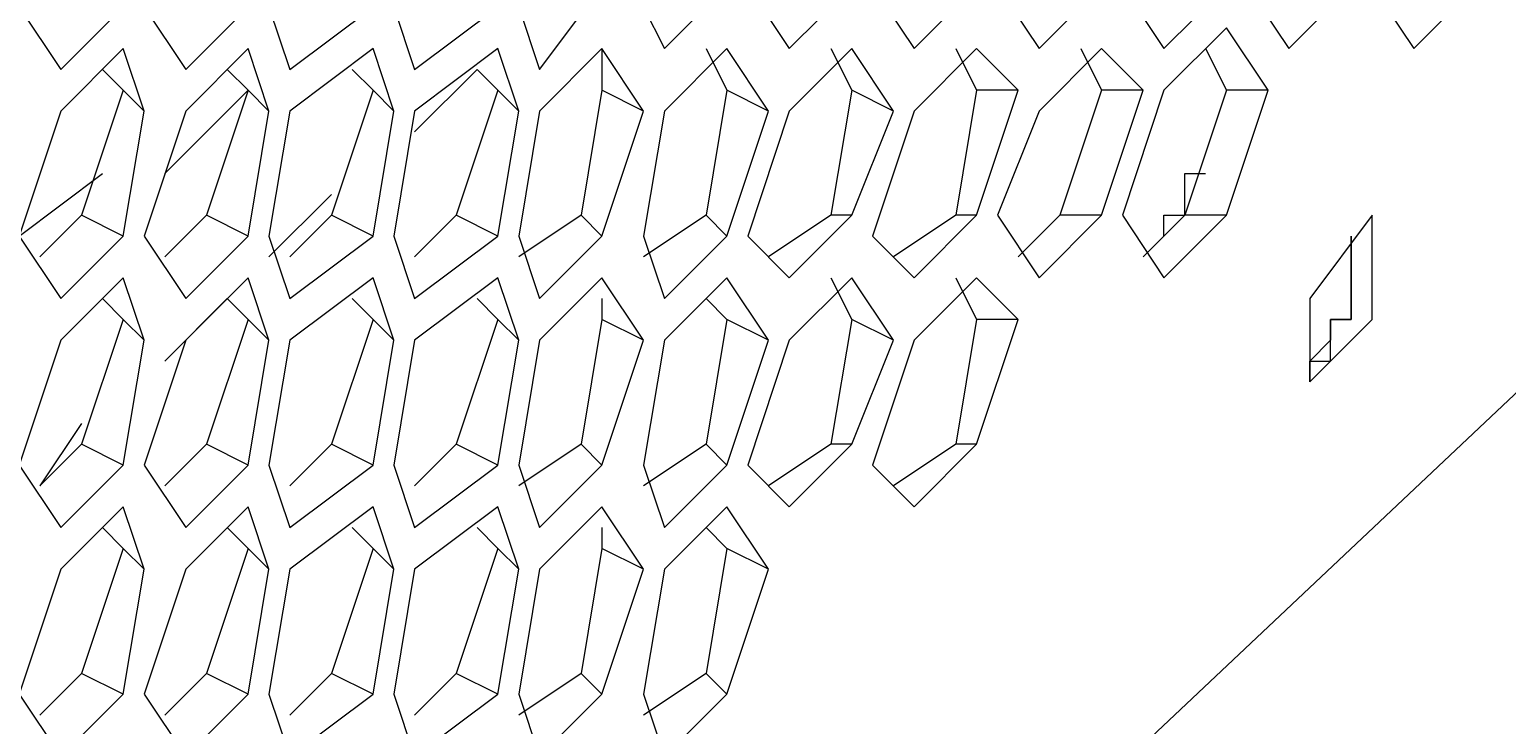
# Model space of a CAD drawing. Header units: millimetres. Extents: x 929 to 1725, y 58 to 532.
# Drawn here: x 1113.59 to 1121.9, y 409.66 to 413.57 of the extents above; entities that cross this region are included whole.
import ezdxf

# ---------------------------------------------------------------- set-up
doc = ezdxf.new("R2010")
doc.units = ezdxf.units.MM
doc.header["$MEASUREMENT"] = 0
doc.layers.add('TT-WIRE-EQPM', color=6, linetype='CONTINUOUS')

msp = doc.modelspace()

# ---------------------------------------------------------------- linework, layer by layer
at = {"layer": 'TT-WIRE-EQPM', "linetype": 'Continuous'}
for points in [[(1137.40977, 426.10241), (1104.75516, 395.32047)], [(1116.45932, 413.34488), (1116.81045, 413.81304)], [(1117.16157, 413.46192), (1117.5127, 413.81304)], [(1117.62974, 413.81304), (1117.86382, 413.46192)], [(1117.86382, 413.46192), (1118.21495, 413.81304)], [(1118.33199, 413.81304), (1118.56607, 413.46192)], [(1118.56607, 413.46192), (1118.9172, 413.81304)], [(1119.03424, 413.81304), (1119.26832, 413.46192)], [(1119.26832, 413.46192), (1119.61945, 413.81304)], [(1119.73649, 413.81304), (1119.97057, 413.46192)], [(1119.97057, 413.46192), (1120.3217, 413.81304)], [(1120.43874, 413.81304), (1120.67282, 413.46192)], [(1120.67282, 413.46192), (1121.02395, 413.81304)], [(1121.14099, 413.81304), (1121.37507, 413.46192)], [(1121.37507, 413.46192), (1121.7262, 413.81304)], [(1113.53328, 413.696), (1113.76737, 413.34488)], [(1113.76737, 413.34488), (1114.11849, 413.696)], [(1114.23553, 413.696), (1114.46962, 413.34488)], [(1114.46962, 413.34488), (1114.82074, 413.696)], [(1114.93778, 413.696), (1115.05482, 413.34488)], [(1115.05482, 413.34488), (1115.52299, 413.696)], [(1115.64003, 413.696), (1115.75707, 413.34488)], [(1115.75707, 413.34488), (1116.22524, 413.696)], [(1116.34228, 413.696), (1116.45932, 413.34488)], [(1117.04453, 413.696), (1117.16157, 413.46192)], [(1120.3217, 413.57896), (1119.97057, 413.22783)], [(1120.55578, 413.22783), (1120.3217, 413.57896)], [(1114.11849, 413.46192), (1113.76737, 413.11079)], [(1114.23553, 413.11079), (1114.11849, 413.46192)], [(1114.82074, 413.46192), (1114.46962, 413.11079)], [(1114.93778, 413.11079), (1114.82074, 413.46192)], [(1115.52299, 413.46192), (1115.05482, 413.11079)], [(1115.64003, 413.11079), (1115.52299, 413.46192)], [(1116.22524, 413.46192), (1115.75707, 413.11079)], [(1116.34228, 413.11079), (1116.22524, 413.46192)], [(1116.81045, 413.46192), (1116.45932, 413.11079)], [(1116.81045, 413.46192), (1116.81045, 413.22783)], [(1117.04453, 413.11079), (1116.81045, 413.46192)], [(1117.5127, 413.46192), (1117.16157, 413.11079)], [(1117.39566, 413.46192), (1117.5127, 413.22783)], [(1117.74678, 413.11079), (1117.5127, 413.46192)], [(1118.21495, 413.46192), (1117.86382, 413.11079)], [(1118.09791, 413.46192), (1118.21495, 413.22783)], [(1118.44903, 413.11079), (1118.21495, 413.46192)], [(1118.9172, 413.46192), (1118.56607, 413.11079)], [(1118.80016, 413.46192), (1118.9172, 413.22783)], [(1119.15128, 413.22783), (1118.9172, 413.46192)], [(1119.61945, 413.46192), (1119.26832, 413.11079)], [(1119.50241, 413.46192), (1119.61945, 413.22783)], [(1119.85353, 413.22783), (1119.61945, 413.46192)], [(1120.20465, 413.46192), (1120.3217, 413.22783)], [(1114.00145, 413.34488), (1114.11849, 413.22783)], [(1114.7037, 413.34488), (1114.82074, 413.22783)], [(1115.40595, 413.34488), (1115.52299, 413.22783)], [(1116.1082, 413.34488), (1115.75707, 412.99375)], [(1116.1082, 413.34488), (1116.22524, 413.22783)], [(1114.11849, 413.22783), (1113.88441, 412.52559)], [(1114.23553, 413.11079), (1114.11849, 413.22783)], [(1114.35257, 412.75967), (1114.82074, 413.22783)], [(1114.82074, 413.22783), (1114.58666, 412.52559)], [(1114.93778, 413.11079), (1114.82074, 413.22783)], [(1115.52299, 413.22783), (1115.28891, 412.52559)], [(1115.64003, 413.11079), (1115.52299, 413.22783)], [(1116.22524, 413.22783), (1115.99116, 412.52559)], [(1116.34228, 413.11079), (1116.22524, 413.22783)], [(1116.81045, 413.22783), (1116.69341, 412.52559)], [(1117.04453, 413.11079), (1116.81045, 413.22783)], [(1117.5127, 413.22783), (1117.39566, 412.52559)], [(1117.74678, 413.11079), (1117.5127, 413.22783)], [(1118.21495, 413.22783), (1118.09791, 412.52559)], [(1118.44903, 413.11079), (1118.21495, 413.22783)], [(1118.9172, 413.22783), (1118.80016, 412.52559)], [(1119.15128, 413.22783), (1118.9172, 413.22783)], [(1118.9172, 412.52559), (1119.15128, 413.22783)], [(1119.61945, 413.22783), (1119.38536, 412.52559)], [(1119.85353, 413.22783), (1119.61945, 413.22783)], [(1119.61945, 412.52559), (1119.85353, 413.22783)], [(1119.97057, 413.22783), (1119.73649, 412.52559)], [(1120.3217, 413.22783), (1120.08761, 412.52559)], [(1120.55578, 413.22783), (1120.3217, 413.22783)], [(1120.3217, 412.52559), (1120.55578, 413.22783)], [(1113.76737, 413.11079), (1113.53328, 412.40854)], [(1114.11849, 412.40854), (1114.23553, 413.11079)], [(1114.46962, 413.11079), (1114.23553, 412.40854)], [(1114.82074, 412.40854), (1114.93778, 413.11079)], [(1115.05482, 413.11079), (1114.93778, 412.40854)], [(1115.52299, 412.40854), (1115.64003, 413.11079)], [(1115.75707, 413.11079), (1115.64003, 412.40854)], [(1116.22524, 412.40854), (1116.34228, 413.11079)], [(1116.45932, 413.11079), (1116.34228, 412.40854)], [(1116.81045, 412.40854), (1117.04453, 413.11079)], [(1117.16157, 413.11079), (1117.04453, 412.40854)], [(1117.5127, 412.40854), (1117.74678, 413.11079)], [(1117.86382, 413.11079), (1117.62974, 412.40854)], [(1118.21495, 412.52559), (1118.44903, 413.11079)], [(1118.56607, 413.11079), (1118.33199, 412.40854)], [(1119.26832, 413.11079), (1119.03424, 412.52559)], [(1113.53328, 412.40854), (1114.00145, 412.75967)], [(1119.97057, 412.40854), (1119.97057, 412.40854), (1119.97057, 412.52559), (1119.97057, 412.52559), (1120.08761, 412.52559), (1120.08761, 412.64263), (1120.08761, 412.64263), (1120.08761, 412.64263), (1120.08761, 412.75967), (1120.20465, 412.75967), (1120.20465, 412.75967)], [(1115.28891, 412.64263), (1114.93778, 412.2915)], [(1113.88441, 412.52559), (1113.65032, 412.2915)], [(1114.11849, 412.40854), (1113.88441, 412.52559)], [(1114.58666, 412.52559), (1114.35257, 412.2915)], [(1114.82074, 412.40854), (1114.58666, 412.52559)], [(1115.28891, 412.52559), (1115.05482, 412.2915)], [(1115.52299, 412.40854), (1115.28891, 412.52559)], [(1115.99116, 412.52559), (1115.75707, 412.2915)], [(1116.22524, 412.40854), (1115.99116, 412.52559)], [(1116.69341, 412.52559), (1116.34228, 412.2915)], [(1116.81045, 412.40854), (1116.69341, 412.52559)], [(1117.39566, 412.52559), (1117.04453, 412.2915)], [(1117.5127, 412.40854), (1117.39566, 412.52559)], [(1118.09791, 412.52559), (1117.74678, 412.2915)], [(1117.86382, 412.17446), (1118.21495, 412.52559)], [(1118.21495, 412.52559), (1118.09791, 412.52559)], [(1118.80016, 412.52559), (1118.44903, 412.2915)], [(1118.56607, 412.17446), (1118.9172, 412.52559)], [(1118.9172, 412.52559), (1118.80016, 412.52559)], [(1119.03424, 412.52559), (1119.26832, 412.17446)], [(1119.38536, 412.52559), (1119.15128, 412.2915)], [(1119.26832, 412.17446), (1119.61945, 412.52559)], [(1119.61945, 412.52559), (1119.38536, 412.52559)], [(1119.73649, 412.52559), (1119.97057, 412.17446)], [(1120.08761, 412.52559), (1119.85353, 412.2915)], [(1119.97057, 412.17446), (1120.3217, 412.52559)], [(1120.3217, 412.52559), (1120.08761, 412.52559)], [(1120.78986, 411.58925), (1121.14099, 411.94038), (1121.14099, 412.52559), (1120.78986, 412.05742), (1120.78986, 411.58925)], [(1113.53328, 412.40854), (1113.76737, 412.05742)], [(1113.76737, 412.05742), (1114.11849, 412.40854)], [(1114.23553, 412.40854), (1114.46962, 412.05742)], [(1114.46962, 412.05742), (1114.82074, 412.40854)], [(1114.93778, 412.40854), (1115.05482, 412.05742)], [(1115.05482, 412.05742), (1115.52299, 412.40854)], [(1115.64003, 412.40854), (1115.75707, 412.05742)], [(1115.75707, 412.05742), (1116.22524, 412.40854)], [(1116.34228, 412.40854), (1116.45932, 412.05742)], [(1116.45932, 412.05742), (1116.81045, 412.40854)], [(1117.04453, 412.40854), (1117.16157, 412.05742)], [(1117.16157, 412.05742), (1117.5127, 412.40854)], [(1117.62974, 412.40854), (1117.86382, 412.17446)], [(1118.33199, 412.40854), (1118.56607, 412.17446)], [(1121.02395, 412.40854), (1121.02395, 412.40854), (1121.02395, 412.40854), (1121.02395, 412.40854), (1121.02395, 412.40854), (1121.02395, 412.40854), (1121.02395, 412.40854), (1121.02395, 412.40854), (1121.02395, 412.40854), (1121.02395, 412.2915), (1121.02395, 412.2915), (1121.02395, 412.2915), (1121.02395, 412.17446), (1121.02395, 412.17446), (1121.02395, 412.05742), (1121.02395, 411.94038), (1120.9069, 411.94038), (1120.9069, 411.82334), (1120.9069, 411.82334), (1120.78986, 411.70629), (1120.78986, 411.70629), (1120.78986, 411.70629), (1120.78986, 411.70629), (1120.78986, 411.70629), (1120.78986, 411.70629), (1120.78986, 411.70629), (1120.78986, 411.70629), (1120.78986, 411.70629), (1120.78986, 411.70629), (1120.78986, 411.70629), (1120.78986, 411.70629)], [(1120.78986, 411.58925), (1120.78986, 411.58925), (1120.78986, 411.58925), (1120.78986, 411.70629), (1120.78986, 411.70629), (1120.78986, 411.70629), (1120.78986, 411.70629), (1120.78986, 411.70629), (1120.78986, 411.70629), (1120.78986, 411.70629), (1120.78986, 411.70629), (1120.78986, 411.70629), (1120.9069, 411.70629), (1120.9069, 411.82334), (1120.9069, 411.82334), (1120.9069, 411.94038), (1121.02395, 411.94038), (1121.02395, 412.05742), (1121.02395, 412.05742), (1121.02395, 412.17446), (1121.02395, 412.17446), (1121.02395, 412.2915), (1121.02395, 412.2915), (1121.02395, 412.2915), (1121.02395, 412.2915), (1121.02395, 412.2915), (1121.02395, 412.40854), (1121.02395, 412.40854), (1121.02395, 412.40854), (1121.02395, 412.40854), (1121.02395, 412.40854)], [(1114.11849, 412.17446), (1113.76737, 411.82334)], [(1114.23553, 411.82334), (1114.11849, 412.17446)], [(1114.82074, 412.17446), (1114.46962, 411.82334)], [(1114.93778, 411.82334), (1114.82074, 412.17446)], [(1115.52299, 412.17446), (1115.05482, 411.82334)], [(1115.64003, 411.82334), (1115.52299, 412.17446)], [(1116.22524, 412.17446), (1115.75707, 411.82334)], [(1116.34228, 411.82334), (1116.22524, 412.17446)], [(1116.81045, 412.17446), (1116.45932, 411.82334)], [(1117.04453, 411.82334), (1116.81045, 412.17446)], [(1117.5127, 412.17446), (1117.16157, 411.82334)], [(1117.74678, 411.82334), (1117.5127, 412.17446)], [(1118.21495, 412.17446), (1117.86382, 411.82334)], [(1118.09791, 412.17446), (1118.21495, 411.94038)], [(1118.44903, 411.82334), (1118.21495, 412.17446)], [(1118.9172, 412.17446), (1118.56607, 411.82334)], [(1118.80016, 412.17446), (1118.9172, 411.94038)], [(1119.15128, 411.94038), (1118.9172, 412.17446)], [(1114.00145, 412.05742), (1114.11849, 411.94038)], [(1114.7037, 412.05742), (1114.35257, 411.70629)], [(1114.7037, 412.05742), (1114.82074, 411.94038)], [(1115.40595, 412.05742), (1115.52299, 411.94038)], [(1116.1082, 412.05742), (1116.22524, 411.94038)], [(1116.81045, 412.05742), (1116.81045, 411.94038)], [(1117.39566, 412.05742), (1117.5127, 411.94038)], [(1114.11849, 411.94038), (1113.88441, 411.23813)], [(1114.23553, 411.82334), (1114.11849, 411.94038)], [(1114.82074, 411.94038), (1114.58666, 411.23813)], [(1114.93778, 411.82334), (1114.82074, 411.94038)], [(1115.52299, 411.94038), (1115.28891, 411.23813)], [(1115.64003, 411.82334), (1115.52299, 411.94038)], [(1116.22524, 411.94038), (1115.99116, 411.23813)], [(1116.34228, 411.82334), (1116.22524, 411.94038)], [(1116.81045, 411.94038), (1116.69341, 411.23813)], [(1117.04453, 411.82334), (1116.81045, 411.94038)], [(1117.5127, 411.94038), (1117.39566, 411.23813)], [(1117.74678, 411.82334), (1117.5127, 411.94038)], [(1118.21495, 411.94038), (1118.09791, 411.23813)], [(1118.44903, 411.82334), (1118.21495, 411.94038)], [(1118.9172, 411.94038), (1118.80016, 411.23813)], [(1119.15128, 411.94038), (1118.9172, 411.94038)], [(1118.9172, 411.23813), (1119.15128, 411.94038)], [(1113.76737, 411.82334), (1113.53328, 411.12109)], [(1114.11849, 411.12109), (1114.23553, 411.82334)], [(1114.46962, 411.82334), (1114.23553, 411.12109)], [(1114.82074, 411.12109), (1114.93778, 411.82334)], [(1115.05482, 411.82334), (1114.93778, 411.12109)], [(1115.52299, 411.12109), (1115.64003, 411.82334)], [(1115.75707, 411.82334), (1115.64003, 411.12109)], [(1116.22524, 411.12109), (1116.34228, 411.82334)], [(1116.45932, 411.82334), (1116.34228, 411.12109)], [(1116.81045, 411.12109), (1117.04453, 411.82334)], [(1117.16157, 411.82334), (1117.04453, 411.12109)], [(1117.5127, 411.12109), (1117.74678, 411.82334)], [(1117.86382, 411.82334), (1117.62974, 411.12109)], [(1118.21495, 411.23813), (1118.44903, 411.82334)], [(1118.56607, 411.82334), (1118.33199, 411.12109)], [(1113.88441, 411.35517), (1113.65032, 411.00404)], [(1113.88441, 411.23813), (1113.65032, 411.00404)], [(1114.11849, 411.12109), (1113.88441, 411.23813)], [(1114.58666, 411.23813), (1114.35257, 411.00404)], [(1114.82074, 411.12109), (1114.58666, 411.23813)], [(1115.28891, 411.23813), (1115.05482, 411.00404)], [(1115.52299, 411.12109), (1115.28891, 411.23813)], [(1115.99116, 411.23813), (1115.75707, 411.00404)], [(1116.22524, 411.12109), (1115.99116, 411.23813)], [(1116.69341, 411.23813), (1116.34228, 411.00404)], [(1116.81045, 411.12109), (1116.69341, 411.23813)], [(1117.39566, 411.23813), (1117.04453, 411.00404)], [(1117.5127, 411.12109), (1117.39566, 411.23813)], [(1118.09791, 411.23813), (1117.74678, 411.00404)], [(1117.86382, 410.887), (1118.21495, 411.23813)], [(1118.21495, 411.23813), (1118.09791, 411.23813)], [(1118.80016, 411.23813), (1118.44903, 411.00404)], [(1118.56607, 410.887), (1118.9172, 411.23813)], [(1118.9172, 411.23813), (1118.80016, 411.23813)], [(1113.53328, 411.12109), (1113.76737, 410.76996)], [(1113.76737, 410.76996), (1114.11849, 411.12109)], [(1114.23553, 411.12109), (1114.46962, 410.76996)], [(1114.46962, 410.76996), (1114.82074, 411.12109)], [(1114.93778, 411.12109), (1115.05482, 410.76996)], [(1115.05482, 410.76996), (1115.52299, 411.12109)], [(1115.64003, 411.12109), (1115.75707, 410.76996)], [(1115.75707, 410.76996), (1116.22524, 411.12109)], [(1116.34228, 411.12109), (1116.45932, 410.76996)], [(1116.45932, 410.76996), (1116.81045, 411.12109)], [(1117.04453, 411.12109), (1117.16157, 410.76996)], [(1117.16157, 410.76996), (1117.5127, 411.12109)], [(1117.62974, 411.12109), (1117.86382, 410.887)], [(1118.33199, 411.12109), (1118.56607, 410.887)], [(1114.11849, 410.887), (1113.76737, 410.53588)], [(1114.23553, 410.53588), (1114.11849, 410.887)], [(1114.82074, 410.887), (1114.46962, 410.53588)], [(1114.93778, 410.53588), (1114.82074, 410.887)], [(1115.52299, 410.887), (1115.05482, 410.53588)], [(1115.64003, 410.53588), (1115.52299, 410.887)], [(1116.22524, 410.887), (1115.75707, 410.53588)], [(1116.34228, 410.53588), (1116.22524, 410.887)], [(1116.81045, 410.887), (1116.45932, 410.53588)], [(1117.04453, 410.53588), (1116.81045, 410.887)], [(1117.5127, 410.887), (1117.16157, 410.53588)], [(1117.74678, 410.53588), (1117.5127, 410.887)], [(1114.00145, 410.76996), (1114.11849, 410.65292)], [(1114.7037, 410.76996), (1114.82074, 410.65292)], [(1115.40595, 410.76996), (1115.52299, 410.65292)], [(1116.1082, 410.76996), (1116.22524, 410.65292)], [(1116.81045, 410.76996), (1116.81045, 410.65292)], [(1117.39566, 410.76996), (1117.5127, 410.65292)], [(1114.11849, 410.65292), (1113.88441, 409.95067)], [(1114.23553, 410.53588), (1114.11849, 410.65292)], [(1114.82074, 410.65292), (1114.58666, 409.95067)], [(1114.93778, 410.53588), (1114.82074, 410.65292)], [(1115.52299, 410.65292), (1115.28891, 409.95067)], [(1115.64003, 410.53588), (1115.52299, 410.65292)], [(1116.22524, 410.65292), (1115.99116, 409.95067)], [(1116.34228, 410.53588), (1116.22524, 410.65292)], [(1116.81045, 410.65292), (1116.69341, 409.95067)], [(1117.04453, 410.53588), (1116.81045, 410.65292)], [(1117.5127, 410.65292), (1117.39566, 409.95067)], [(1117.74678, 410.53588), (1117.5127, 410.65292)], [(1113.76737, 410.53588), (1113.53328, 409.83363)], [(1114.11849, 409.83363), (1114.23553, 410.53588)], [(1114.46962, 410.53588), (1114.23553, 409.83363)], [(1114.82074, 409.83363), (1114.93778, 410.53588)], [(1115.05482, 410.53588), (1114.93778, 409.83363)], [(1115.52299, 409.83363), (1115.64003, 410.53588)], [(1115.75707, 410.53588), (1115.64003, 409.83363)], [(1116.22524, 409.83363), (1116.34228, 410.53588)], [(1116.45932, 410.53588), (1116.34228, 409.83363)], [(1116.81045, 409.83363), (1117.04453, 410.53588)], [(1117.16157, 410.53588), (1117.04453, 409.83363)], [(1117.5127, 409.83363), (1117.74678, 410.53588)], [(1113.88441, 409.95067), (1113.65032, 409.71659)], [(1114.11849, 409.83363), (1113.88441, 409.95067)], [(1114.58666, 409.95067), (1114.35257, 409.71659)], [(1114.82074, 409.83363), (1114.58666, 409.95067)], [(1115.28891, 409.95067), (1115.05482, 409.71659)], [(1115.52299, 409.83363), (1115.28891, 409.95067)], [(1115.99116, 409.95067), (1115.75707, 409.71659)], [(1116.22524, 409.83363), (1115.99116, 409.95067)], [(1116.69341, 409.95067), (1116.34228, 409.71659)], [(1116.81045, 409.83363), (1116.69341, 409.95067)], [(1117.39566, 409.95067), (1117.04453, 409.71659)], [(1117.5127, 409.83363), (1117.39566, 409.95067)], [(1113.53328, 409.83363), (1113.76737, 409.4825)], [(1113.76737, 409.4825), (1114.11849, 409.83363)], [(1114.23553, 409.83363), (1114.46962, 409.4825)], [(1114.46962, 409.4825), (1114.82074, 409.83363)], [(1114.93778, 409.83363), (1115.05482, 409.4825)], [(1115.05482, 409.4825), (1115.52299, 409.83363)], [(1115.64003, 409.83363), (1115.75707, 409.4825)], [(1115.75707, 409.4825), (1116.22524, 409.83363)], [(1116.34228, 409.83363), (1116.45932, 409.4825)], [(1116.45932, 409.4825), (1116.81045, 409.83363)], [(1117.04453, 409.83363), (1117.16157, 409.4825)], [(1117.16157, 409.4825), (1117.5127, 409.83363)]]:
    msp.add_lwpolyline(points, dxfattribs=at)

doc.saveas('drawing.dxf')
